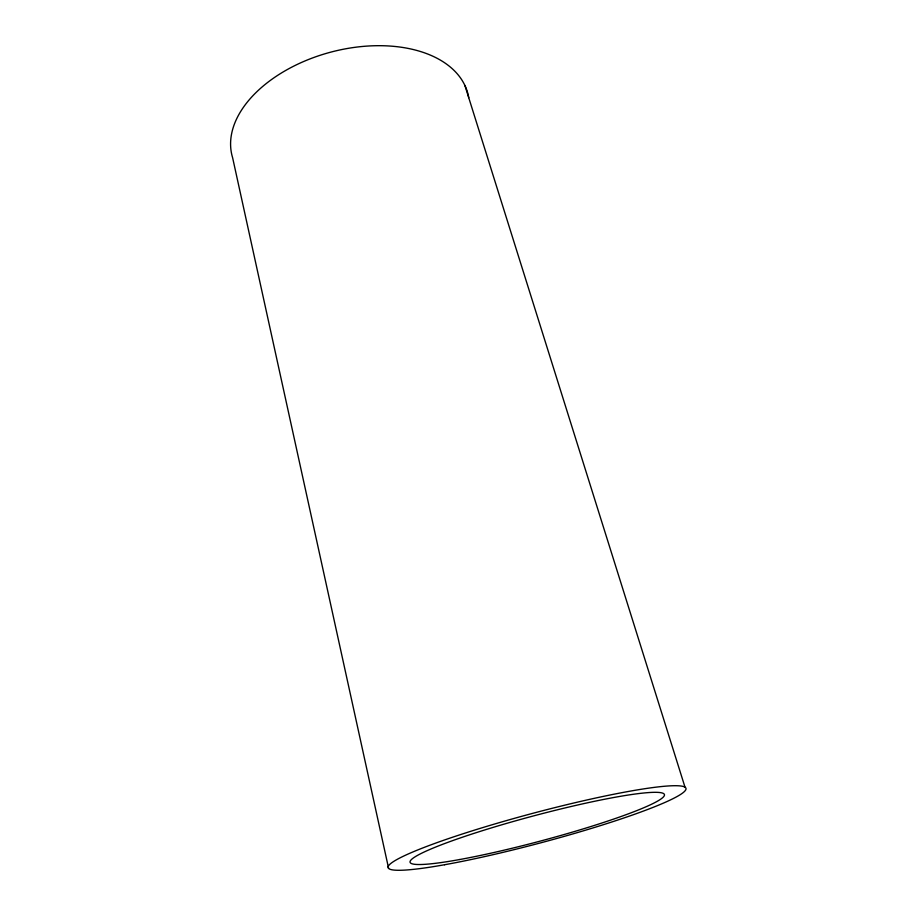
<?xml version="1.0" encoding="UTF-8"?>
<svg xmlns="http://www.w3.org/2000/svg" width="916" height="916" viewBox="0 0 916 916"><rect width="100%" height="100%" fill="white"/><g stroke="black" fill="none" stroke-linecap="round" stroke-linejoin="round"><path stroke-width="1.37" d="M464.927 85.532L685.019 787.233M388.579 868.219L232.618 157.724A121.92 75.123 -14.9 0 1 332.783 51.617A121.92 75.123 -14.9 0 1 468.74 97.68M444.569 864.738A154.037 15.274 -14.9 0 0 684.401 791.527A154.037 15.274 -14.9 0 0 482.331 827.709A154.037 15.274 -14.9 0 0 444.569 864.738M459.695 859.529A131.652 13.042 -14.9 0 0 663.39 796.966A131.652 13.042 -14.9 0 0 488.56 828.774A131.652 13.042 -14.9 0 0 459.695 859.529"/></g></svg>
